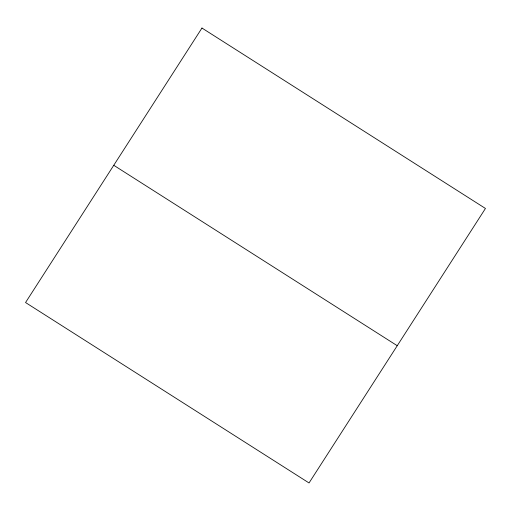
<?xml version="1.0" encoding="UTF-8"?>
<svg xmlns="http://www.w3.org/2000/svg" width="511" height="511" viewBox="0 0 511 511"><rect width="100%" height="100%" fill="white"/><g stroke="black" fill="none" stroke-linecap="round" stroke-linejoin="round"><path stroke-width="0.77" d="M113.761 165.289L397.239 345.711M201.966 28.041L25.55 302.538L309.034 482.959L485.45 208.462L201.966 28.041"/></g></svg>
